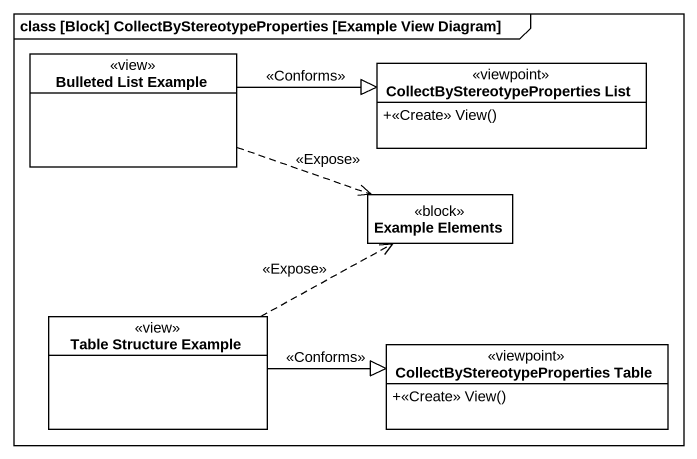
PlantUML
@startuml
mainframe class [Block] CollectByStereotypeProperties [Example View Diagram]
hide circle
hide empty members
skinparam classAttributeIconSize 0
class "Bulleted List Example" as Bulleted_List_Example <<view>>
class "CollectByStereotypeProperties List" as CollectByStereotypePropertie <<viewpoint>> {
  +<<Create>> View()
}
class "Example Elements" as Example_Elements <<block>>
class "Table Structure Example" as Table_Structure_Example <<view>>
class "CollectByStereotypeProperties Table" as CollectByStereotypePropertie_2 <<viewpoint>> {
  +<<Create>> View()
}
Bulleted_List_Example -right-|> CollectByStereotypePropertie : <<Conforms>>
Bulleted_List_Example .right.> Example_Elements : <<Expose>>
Table_Structure_Example .right.> Example_Elements : <<Expose>>
Table_Structure_Example -right-|> CollectByStereotypePropertie_2 : <<Conforms>>
@enduml
